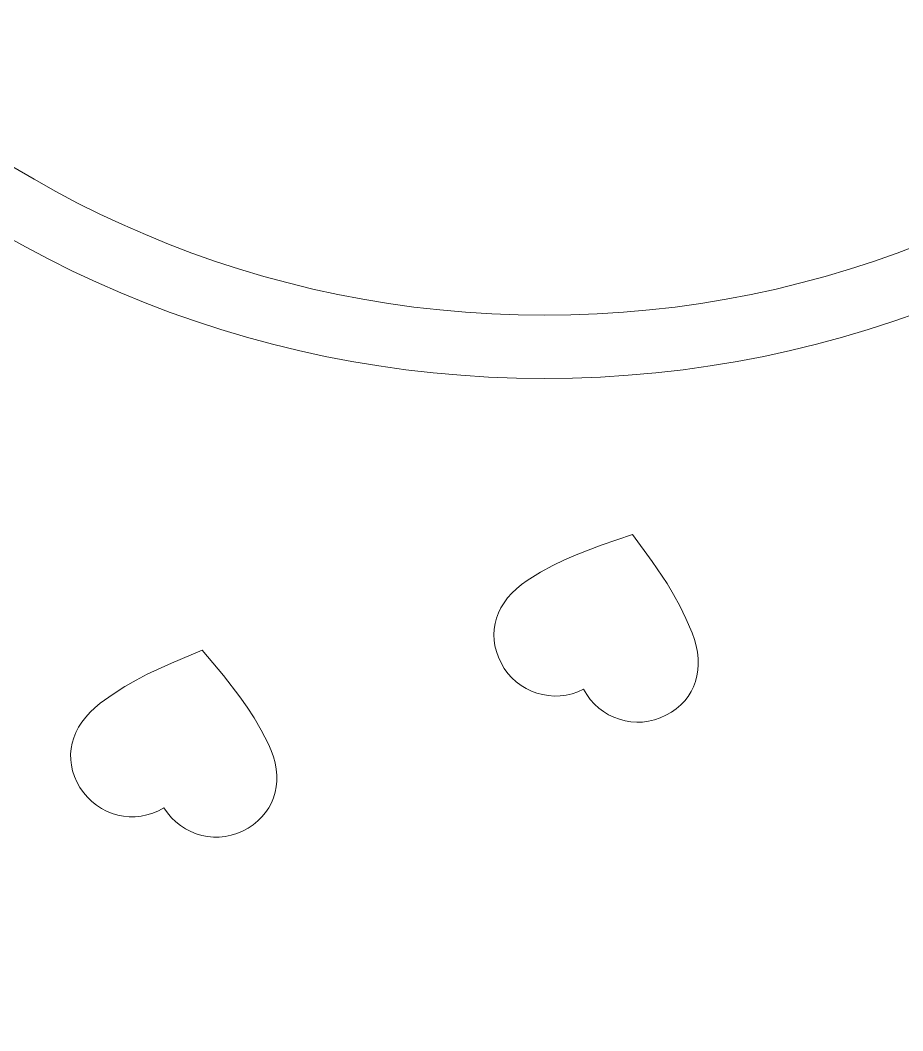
# Model space of a CAD drawing. Header units: millimetres. Extents: x -178 to 178, y -197 to 165.
# Drawn here: x 80.13 to 111.41, y 6.28 to 42.08 of the extents above; entities that cross this region are included whole.
import ezdxf

# ---------------------------------------------------------------- set-up
doc = ezdxf.new("R2010")
doc.units = ezdxf.units.MM
doc.header["$MEASUREMENT"] = 0
doc.layers.add('Calque_par_d_faut', color=7, linetype='Continuous')

msp = doc.modelspace()

# ---------------------------------------------------------------- linework, layer by layer
at = {"layer": 'Calque_par_d_faut', "color": 1, "lineweight": 9}
msp.add_open_spline([(-173.1455, 165.4772), (-174.4725, 165.4763), (-175.7447, 164.9484), (-176.6824, 164.0095), (-176.6824, 164.0095), (-177.6201, 163.0707), (-178.1464, 161.8041), (-178.1455, 160.4772), (-178.1455, 160.4772), (-178.1455, 160.4772), (-178.1455, -24.5228), (-178.1455, -24.5228), (-178.1455, -24.5228), (-178.1447, -25.8498), (-177.6168, -27.122), (-176.6779, -28.0597), (-176.6779, -28.0597), (-175.7391, -28.9974), (-174.4725, -29.5237), (-173.1455, -29.5228), (-173.1455, -29.5228), (-173.1455, -29.5228), (172.4975, -29.5228), (172.4975, -29.5228), (172.4975, -29.5228), (173.8245, -29.522), (175.0967, -28.9941), (176.0344, -28.0552), (176.0344, -28.0552), (176.9721, -27.1163), (177.4984, -25.8498), (177.4975, -24.5228), (177.4975, -24.5228), (177.4975, -24.5228), (177.4975, 71.9694), (177.4975, 71.9694), (177.4975, 71.9694), (177.4975, 71.9694), (177.4975, 79.9694), (177.4975, 79.9694), (177.4975, 79.9694), (177.4975, 79.9694), (177.4975, 160.4772), (177.4975, 160.4772), (177.4975, 160.4772), (177.4967, 161.8041), (176.9688, 163.0763), (176.0299, 164.014), (176.0299, 164.014), (175.0911, 164.9517), (173.8245, 165.478), (172.4975, 165.4772), (172.4975, 165.4772), (172.4975, 165.4772), (-173.1455, 165.4772), (-173.1455, 165.4772), (-173.1455, 165.4772), (-173.1455, 165.4772), (-173.1455, 165.4772), (-173.1455, 165.4772)], degree=3, knots=[0, 0, 0, 0, 0.0625, 0.0625, 0.0625, 0.0625, 0.125, 0.125, 0.125, 0.125, 0.1875, 0.1875, 0.1875, 0.1875, 0.25, 0.25, 0.25, 0.25, 0.3125, 0.3125, 0.3125, 0.3125, 0.375, 0.375, 0.375, 0.375, 0.4375, 0.4375, 0.4375, 0.4375, 0.5, 0.5, 0.5, 0.5, 0.5625, 0.5625, 0.5625, 0.5625, 0.625, 0.625, 0.625, 0.625, 0.6875, 0.6875, 0.6875, 0.6875, 0.75, 0.75, 0.75, 0.75, 0.8125, 0.8125, 0.8125, 0.8125, 0.875, 0.875, 0.875, 0.875, 1, 1, 1, 1], dxfattribs=at)
at = {"layer": 'Calque_par_d_faut', "color": 150, "lineweight": 9}
for points, knots in [([(159.0166, 157.1652), (159.8117, 157.1657), (160.5745, 156.8503), (161.1371, 156.2884), (161.1371, 156.2884), (161.6997, 155.7265), (162.0161, 154.9604), (162.0166, 154.1652), (162.0166, 154.1652), (162.0166, 154.1652), (162.0166, -18.2109), (162.0166, -18.2109), (162.0166, -18.2109), (162.0171, -19.006), (161.7017, -19.7688), (161.1398, -20.3314), (161.1398, -20.3314), (160.5779, -20.894), (159.8117, -21.2104), (159.0166, -21.2109), (159.0166, -21.2109), (159.0166, -21.2109), (38.413, -21.2109), (38.413, -21.2109), (38.413, -21.2109), (37.6179, -21.2114), (36.8551, -20.896), (36.2925, -20.3341), (36.2925, -20.3341), (35.7299, -19.7722), (35.4135, -19.006), (35.413, -18.2109), (35.413, -18.2109), (35.413, -18.2109), (35.413, 154.1652), (35.413, 154.1652), (35.413, 154.1652), (35.4125, 154.9604), (35.7279, 155.7231), (36.2898, 156.2857), (36.2898, 156.2857), (36.8517, 156.8484), (37.6179, 157.1647), (38.413, 157.1652), (38.413, 157.1652), (38.413, 157.1652), (159.0166, 157.1652), (159.0166, 157.1652), (159.0166, 157.1652), (159.0166, 157.1652), (159.0166, 157.1652), (159.0166, 157.1652)], [0, 0, 0, 0, 0.0714286, 0.0714286, 0.0714286, 0.0714286, 0.1428571, 0.1428571, 0.1428571, 0.1428571, 0.2142857, 0.2142857, 0.2142857, 0.2142857, 0.2857143, 0.2857143, 0.2857143, 0.2857143, 0.3571429, 0.3571429, 0.3571429, 0.3571429, 0.4285714, 0.4285714, 0.4285714, 0.4285714, 0.5, 0.5, 0.5, 0.5, 0.5714286, 0.5714286, 0.5714286, 0.5714286, 0.6428571, 0.6428571, 0.6428571, 0.6428571, 0.7142857, 0.7142857, 0.7142857, 0.7142857, 0.7857143, 0.7857143, 0.7857143, 0.7857143, 0.8571429, 0.8571429, 0.8571429, 0.8571429, 1, 1, 1, 1]), ([(137.3051, 67.9772), (137.3051, 89.29), (120.0277, 106.5674), (98.715, 106.5674), (98.715, 106.5674), (77.4022, 106.5674), (60.1247, 89.2901), (60.1247, 67.9773), (60.1247, 67.9773), (60.1246, 46.6645), (77.402, 29.387), (98.7148, 29.3869), (98.7148, 29.3869), (120.0275, 29.3868), (137.305, 46.6642), (137.3051, 67.977), (137.3051, 67.9771), (137.3051, 67.9771), (137.3051, 67.9772)], [0, 0, 0, 0, 0.2, 0.2, 0.2, 0.2, 0.4, 0.4, 0.4, 0.4, 0.6, 0.6, 0.6, 0.6, 1, 1, 1, 1.0002, 1.0002, 1.0002, 1.0002]), ([(135.0663, 67.9772), (135.0663, 88.0535), (118.7912, 104.3286), (98.7149, 104.3286), (98.7149, 104.3286), (78.6385, 104.3287), (62.3634, 88.0536), (62.3634, 67.9773), (62.3634, 67.9773), (62.3633, 47.9009), (78.6383, 31.6258), (98.7147, 31.6257), (98.7147, 31.6257), (118.791, 31.6256), (135.0662, 47.9006), (135.0663, 67.977), (135.0663, 67.9771), (135.0663, 67.9771), (135.0663, 67.9772)], [0, 0, 0, 0, 0.2, 0.2, 0.2, 0.2, 0.4, 0.4, 0.4, 0.4, 0.6, 0.6, 0.6, 0.6, 1, 1, 1, 1.0002, 1.0002, 1.0002, 1.0002]), ([(100.0971, 18.3808), (100.0971, 18.3808), (99.8951, 18.2887), (99.8951, 18.2887), (99.8951, 18.2887), (99.8951, 18.2887), (99.6888, 18.2188), (99.6888, 18.2188), (99.6888, 18.2188), (99.6888, 18.2188), (99.4797, 18.1707), (99.4797, 18.1707), (99.4797, 18.1707), (99.4797, 18.1707), (99.2693, 18.1437), (99.2693, 18.1437), (99.2693, 18.1437), (99.2693, 18.1437), (99.059, 18.1376), (99.059, 18.1376), (99.059, 18.1376), (99.059, 18.1376), (98.8503, 18.1518), (98.8503, 18.1518), (98.8503, 18.1518), (98.8503, 18.1518), (98.6446, 18.1858), (98.6446, 18.1858), (98.6446, 18.1858), (98.6446, 18.1858), (98.4435, 18.2392), (98.4435, 18.2392), (98.4435, 18.2392), (98.4435, 18.2392), (98.2484, 18.3115), (98.2484, 18.3115), (98.2484, 18.3115), (98.2484, 18.3115), (98.0608, 18.4023), (98.0608, 18.4023), (98.0608, 18.4023), (98.0608, 18.4023), (97.8821, 18.511), (97.8821, 18.511), (97.8821, 18.511), (97.8821, 18.511), (97.7138, 18.6373), (97.7138, 18.6373), (97.7138, 18.6373), (97.7138, 18.6373), (97.5574, 18.7807), (97.5574, 18.7807), (97.5574, 18.7807), (97.5574, 18.7807), (97.4143, 18.9406), (97.4143, 18.9406), (97.4143, 18.9406), (97.4143, 18.9406), (97.2861, 19.1166), (97.2861, 19.1166), (97.2861, 19.1166), (97.2861, 19.1166), (97.1741, 19.3083), (97.1741, 19.3083), (97.1741, 19.3083), (97.1741, 19.3083), (97.0814, 19.5083), (97.0814, 19.5083), (97.0814, 19.5083), (97.0814, 19.5083), (97.0098, 19.7091), (97.0098, 19.7091), (97.0098, 19.7091), (97.0098, 19.7091), (96.959, 19.91), (96.959, 19.91), (96.959, 19.91), (96.959, 19.91), (96.9289, 20.1104), (96.9289, 20.1104), (96.9289, 20.1104), (96.9289, 20.1104), (96.9193, 20.3096), (96.9193, 20.3096), (96.9193, 20.3096), (96.9193, 20.3096), (96.9298, 20.5069), (96.9298, 20.5069), (96.9298, 20.5069), (96.9298, 20.5069), (96.9604, 20.7017), (96.9604, 20.7017), (96.9604, 20.7017), (96.9604, 20.7017), (97.0108, 20.8934), (97.0108, 20.8934), (97.0108, 20.8934), (97.0108, 20.8934), (97.0808, 21.0811), (97.0808, 21.0811), (97.0808, 21.0811), (97.0808, 21.0811), (97.1702, 21.2643), (97.1702, 21.2643), (97.1702, 21.2643), (97.1702, 21.2643), (97.2787, 21.4424), (97.2787, 21.4424), (97.2787, 21.4424), (97.2787, 21.4424), (97.4062, 21.6145), (97.4062, 21.6145), (97.4062, 21.6145), (97.4062, 21.6145), (97.5525, 21.7802), (97.5525, 21.7802), (97.5525, 21.7802), (97.5525, 21.7802), (97.7173, 21.9386), (97.7173, 21.9386), (97.7173, 21.9386), (97.7173, 21.9386), (97.9004, 22.0892), (97.9004, 22.0892), (97.9004, 22.0892), (97.9004, 22.0892), (98.1017, 22.2312), (98.1017, 22.2312), (98.1017, 22.2312), (98.1017, 22.2312), (98.5774, 22.5207), (98.5774, 22.5207), (98.5774, 22.5207), (98.5774, 22.5207), (99.0117, 22.7612), (99.0117, 22.7612), (99.0117, 22.7612), (99.0117, 22.7612), (99.4239, 22.9651), (99.4239, 22.9651), (99.4239, 22.9651), (99.4239, 22.9651), (99.8335, 23.1445), (99.8335, 23.1445), (99.8335, 23.1445), (99.8335, 23.1445), (100.723, 23.4787), (100.723, 23.4787), (100.723, 23.4787), (100.723, 23.4787), (101.8362, 23.8613), (101.8362, 23.8613), (101.8362, 23.8613), (101.8362, 23.8613), (102.525, 22.9069), (102.525, 22.9069), (102.525, 22.9069), (102.525, 22.9069), (103.0591, 22.121), (103.0591, 22.121), (103.0591, 22.121), (103.0591, 22.121), (103.2904, 21.7382), (103.2904, 21.7382), (103.2904, 21.7382), (103.2904, 21.7382), (103.5096, 21.334), (103.5096, 21.334), (103.5096, 21.334), (103.5096, 21.334), (103.7257, 20.887), (103.7257, 20.887), (103.7257, 20.887), (103.7257, 20.887), (103.9475, 20.3762), (103.9475, 20.3762), (103.9475, 20.3762), (103.9475, 20.3762), (104.0301, 20.1441), (104.0301, 20.1441), (104.0301, 20.1441), (104.0301, 20.1441), (104.0929, 19.9155), (104.0929, 19.9155), (104.0929, 19.9155), (104.0929, 19.9155), (104.1362, 19.691), (104.1362, 19.691), (104.1362, 19.691), (104.1362, 19.691), (104.1601, 19.4714), (104.1601, 19.4714), (104.1601, 19.4714), (104.1601, 19.4714), (104.1651, 19.2572), (104.1651, 19.2572), (104.1651, 19.2572), (104.1651, 19.2572), (104.1511, 19.0491), (104.1511, 19.0491), (104.1511, 19.0491), (104.1511, 19.0491), (104.1185, 18.8479), (104.1185, 18.8479), (104.1185, 18.8479), (104.1185, 18.8479), (104.0674, 18.6542), (104.0674, 18.6542), (104.0674, 18.6542), (104.0674, 18.6542), (103.9981, 18.4686), (103.9981, 18.4686), (103.9981, 18.4686), (103.9981, 18.4686), (103.9108, 18.2918), (103.9108, 18.2918), (103.9108, 18.2918), (103.9108, 18.2918), (103.8056, 18.1244), (103.8056, 18.1244), (103.8056, 18.1244), (103.8056, 18.1244), (103.6829, 17.9673), (103.6829, 17.9673), (103.6829, 17.9673), (103.6829, 17.9673), (103.5427, 17.8209), (103.5427, 17.8209), (103.5427, 17.8209), (103.5427, 17.8209), (103.3854, 17.686), (103.3854, 17.686), (103.3854, 17.686), (103.3854, 17.686), (103.2111, 17.5632), (103.2111, 17.5632), (103.2111, 17.5632), (103.2111, 17.5632), (103.02, 17.4533), (103.02, 17.4533), (103.02, 17.4533), (103.02, 17.4533), (102.818, 17.3612), (102.818, 17.3612), (102.818, 17.3612), (102.818, 17.3612), (102.6118, 17.2913), (102.6118, 17.2913), (102.6118, 17.2913), (102.6118, 17.2913), (102.4027, 17.2432), (102.4027, 17.2432), (102.4027, 17.2432), (102.4027, 17.2432), (102.1922, 17.2162), (102.1922, 17.2162), (102.1922, 17.2162), (102.1922, 17.2162), (101.9819, 17.2101), (101.9819, 17.2101), (101.9819, 17.2101), (101.9819, 17.2101), (101.7732, 17.2243), (101.7732, 17.2243), (101.7732, 17.2243), (101.7732, 17.2243), (101.5676, 17.2583), (101.5676, 17.2583), (101.5676, 17.2583), (101.5676, 17.2583), (101.3665, 17.3117), (101.3665, 17.3117), (101.3665, 17.3117), (101.3665, 17.3117), (101.1714, 17.384), (101.1714, 17.384), (101.1714, 17.384), (101.1714, 17.384), (100.9837, 17.4748), (100.9837, 17.4748), (100.9837, 17.4748), (100.9837, 17.4748), (100.805, 17.5835), (100.805, 17.5835), (100.805, 17.5835), (100.805, 17.5835), (100.6367, 17.7098), (100.6367, 17.7098), (100.6367, 17.7098), (100.6367, 17.7098), (100.4803, 17.8532), (100.4803, 17.8532), (100.4803, 17.8532), (100.4803, 17.8532), (100.3373, 18.0131), (100.3373, 18.0131), (100.3373, 18.0131), (100.3373, 18.0131), (100.209, 18.1891), (100.209, 18.1891), (100.209, 18.1891), (100.209, 18.1891), (100.0971, 18.3808), (100.0971, 18.3808), (100.0971, 18.3808), (100.0971, 18.3808), (100.0971, 18.3808), (100.0971, 18.3808)], [0, 0, 0, 0, 0.0128205, 0.0128205, 0.0128205, 0.0128205, 0.025641, 0.025641, 0.025641, 0.025641, 0.0384615, 0.0384615, 0.0384615, 0.0384615, 0.0512821, 0.0512821, 0.0512821, 0.0512821, 0.0641026, 0.0641026, 0.0641026, 0.0641026, 0.0769231, 0.0769231, 0.0769231, 0.0769231, 0.0897436, 0.0897436, 0.0897436, 0.0897436, 0.1025641, 0.1025641, 0.1025641, 0.1025641, 0.1153846, 0.1153846, 0.1153846, 0.1153846, 0.1282051, 0.1282051, 0.1282051, 0.1282051, 0.1410256, 0.1410256, 0.1410256, 0.1410256, 0.1538462, 0.1538462, 0.1538462, 0.1538462, 0.1666667, 0.1666667, 0.1666667, 0.1666667, 0.1794872, 0.1794872, 0.1794872, 0.1794872, 0.1923077, 0.1923077, 0.1923077, 0.1923077, 0.2051282, 0.2051282, 0.2051282, 0.2051282, 0.2179487, 0.2179487, 0.2179487, 0.2179487, 0.2307692, 0.2307692, 0.2307692, 0.2307692, 0.2435897, 0.2435897, 0.2435897, 0.2435897, 0.2564103, 0.2564103, 0.2564103, 0.2564103, 0.2692308, 0.2692308, 0.2692308, 0.2692308, 0.2820513, 0.2820513, 0.2820513, 0.2820513, 0.2948718, 0.2948718, 0.2948718, 0.2948718, 0.3076923, 0.3076923, 0.3076923, 0.3076923, 0.3205128, 0.3205128, 0.3205128, 0.3205128, 0.3333333, 0.3333333, 0.3333333, 0.3333333, 0.3461538, 0.3461538, 0.3461538, 0.3461538, 0.3589744, 0.3589744, 0.3589744, 0.3589744, 0.3717949, 0.3717949, 0.3717949, 0.3717949, 0.3846154, 0.3846154, 0.3846154, 0.3846154, 0.3974359, 0.3974359, 0.3974359, 0.3974359, 0.4102564, 0.4102564, 0.4102564, 0.4102564, 0.4230769, 0.4230769, 0.4230769, 0.4230769, 0.4358974, 0.4358974, 0.4358974, 0.4358974, 0.4487179, 0.4487179, 0.4487179, 0.4487179, 0.4615385, 0.4615385, 0.4615385, 0.4615385, 0.474359, 0.474359, 0.474359, 0.474359, 0.4871795, 0.4871795, 0.4871795, 0.4871795, 0.5, 0.5, 0.5, 0.5, 0.5128205, 0.5128205, 0.5128205, 0.5128205, 0.525641, 0.525641, 0.525641, 0.525641, 0.5384615, 0.5384615, 0.5384615, 0.5384615, 0.5512821, 0.5512821, 0.5512821, 0.5512821, 0.5641026, 0.5641026, 0.5641026, 0.5641026, 0.5769231, 0.5769231, 0.5769231, 0.5769231, 0.5897436, 0.5897436, 0.5897436, 0.5897436, 0.6025641, 0.6025641, 0.6025641, 0.6025641, 0.6153846, 0.6153846, 0.6153846, 0.6153846, 0.6282051, 0.6282051, 0.6282051, 0.6282051, 0.6410256, 0.6410256, 0.6410256, 0.6410256, 0.6538462, 0.6538462, 0.6538462, 0.6538462, 0.6666667, 0.6666667, 0.6666667, 0.6666667, 0.6794872, 0.6794872, 0.6794872, 0.6794872, 0.6923077, 0.6923077, 0.6923077, 0.6923077, 0.7051282, 0.7051282, 0.7051282, 0.7051282, 0.7179487, 0.7179487, 0.7179487, 0.7179487, 0.7307692, 0.7307692, 0.7307692, 0.7307692, 0.7435897, 0.7435897, 0.7435897, 0.7435897, 0.7564103, 0.7564103, 0.7564103, 0.7564103, 0.7692308, 0.7692308, 0.7692308, 0.7692308, 0.7820513, 0.7820513, 0.7820513, 0.7820513, 0.7948718, 0.7948718, 0.7948718, 0.7948718, 0.8076923, 0.8076923, 0.8076923, 0.8076923, 0.8205128, 0.8205128, 0.8205128, 0.8205128, 0.8333333, 0.8333333, 0.8333333, 0.8333333, 0.8461538, 0.8461538, 0.8461538, 0.8461538, 0.8589744, 0.8589744, 0.8589744, 0.8589744, 0.8717949, 0.8717949, 0.8717949, 0.8717949, 0.8846154, 0.8846154, 0.8846154, 0.8846154, 0.8974359, 0.8974359, 0.8974359, 0.8974359, 0.9102564, 0.9102564, 0.9102564, 0.9102564, 0.9230769, 0.9230769, 0.9230769, 0.9230769, 0.9358974, 0.9358974, 0.9358974, 0.9358974, 0.9487179, 0.9487179, 0.9487179, 0.9487179, 0.9615385, 0.9615385, 0.9615385, 0.9615385, 0.974359, 0.974359, 0.974359, 0.974359, 1, 1, 1, 1]), ([(85.2245, 14.1775), (85.2245, 14.1775), (85.0294, 14.0717), (85.0294, 14.0717), (85.0294, 14.0717), (85.0294, 14.0717), (84.8285, 13.9876), (84.8285, 13.9876), (84.8285, 13.9876), (84.8285, 13.9876), (84.6233, 13.9251), (84.6233, 13.9251), (84.6233, 13.9251), (84.6233, 13.9251), (84.4153, 13.8836), (84.4153, 13.8836), (84.4153, 13.8836), (84.4153, 13.8836), (84.206, 13.8629), (84.206, 13.8629), (84.206, 13.8629), (84.206, 13.8629), (83.9968, 13.8625), (83.9968, 13.8625), (83.9968, 13.8625), (83.9968, 13.8625), (83.7893, 13.8822), (83.7893, 13.8822), (83.7893, 13.8822), (83.7893, 13.8822), (83.585, 13.9215), (83.585, 13.9215), (83.585, 13.9215), (83.585, 13.9215), (83.3854, 13.9801), (83.3854, 13.9801), (83.3854, 13.9801), (83.3854, 13.9801), (83.1919, 14.0576), (83.1919, 14.0576), (83.1919, 14.0576), (83.1919, 14.0576), (83.0062, 14.1536), (83.0062, 14.1536), (83.0062, 14.1536), (83.0062, 14.1536), (82.8295, 14.2679), (82.8295, 14.2679), (82.8295, 14.2679), (82.8295, 14.2679), (82.6636, 14.4), (82.6636, 14.4), (82.6636, 14.4), (82.6636, 14.4), (82.5098, 14.5496), (82.5098, 14.5496), (82.5098, 14.5496), (82.5098, 14.5496), (82.3697, 14.7163), (82.3697, 14.7163), (82.3697, 14.7163), (82.3697, 14.7163), (82.2447, 14.8997), (82.2447, 14.8997), (82.2447, 14.8997), (82.2447, 14.8997), (82.1383, 15.0927), (82.1383, 15.0927), (82.1383, 15.0927), (82.1383, 15.0927), (82.0529, 15.288), (82.0529, 15.288), (82.0529, 15.288), (82.0529, 15.288), (81.9884, 15.4849), (81.9884, 15.4849), (81.9884, 15.4849), (81.9884, 15.4849), (81.9444, 15.6827), (81.9444, 15.6827), (81.9444, 15.6827), (81.9444, 15.6827), (81.9209, 15.8807), (81.9209, 15.8807), (81.9209, 15.8807), (81.9209, 15.8807), (81.9178, 16.0783), (81.9178, 16.0783), (81.9178, 16.0783), (81.9178, 16.0783), (81.9347, 16.2747), (81.9347, 16.2747), (81.9347, 16.2747), (81.9347, 16.2747), (81.9717, 16.4693), (81.9717, 16.4693), (81.9717, 16.4693), (81.9717, 16.4693), (82.0285, 16.6614), (82.0285, 16.6614), (82.0285, 16.6614), (82.0285, 16.6614), (82.1049, 16.8504), (82.1049, 16.8504), (82.1049, 16.8504), (82.1049, 16.8504), (82.2008, 17.0355), (82.2008, 17.0355), (82.2008, 17.0355), (82.2008, 17.0355), (82.316, 17.2161), (82.316, 17.2161), (82.316, 17.2161), (82.316, 17.2161), (82.4504, 17.3914), (82.4504, 17.3914), (82.4504, 17.3914), (82.4504, 17.3914), (82.6038, 17.5609), (82.6038, 17.5609), (82.6038, 17.5609), (82.6038, 17.5609), (82.776, 17.7238), (82.776, 17.7238), (82.776, 17.7238), (82.776, 17.7238), (82.9668, 17.8795), (82.9668, 17.8795), (82.9668, 17.8795), (82.9668, 17.8795), (83.4213, 18.2012), (83.4213, 18.2012), (83.4213, 18.2012), (83.4213, 18.2012), (83.8377, 18.4713), (83.8377, 18.4713), (83.8377, 18.4713), (83.8377, 18.4713), (84.2347, 18.7033), (84.2347, 18.7033), (84.2347, 18.7033), (84.2347, 18.7033), (84.6308, 18.9107), (84.6308, 18.9107), (84.6308, 18.9107), (84.6308, 18.9107), (85.4948, 19.3058), (85.4948, 19.3058), (85.4948, 19.3058), (85.4948, 19.3058), (86.5785, 19.7647), (86.5785, 19.7647), (86.5785, 19.7647), (86.5785, 19.7647), (87.3319, 18.8606), (87.3319, 18.8606), (87.3319, 18.8606), (87.3319, 18.8606), (87.9192, 18.1138), (87.9192, 18.1138), (87.9192, 18.1138), (87.9192, 18.1138), (88.1764, 17.748), (88.1764, 17.748), (88.1764, 17.748), (88.1764, 17.748), (88.4231, 17.3601), (88.4231, 17.3601), (88.4231, 17.3601), (88.4231, 17.3601), (88.6697, 16.9293), (88.6697, 16.9293), (88.6697, 16.9293), (88.6697, 16.9293), (88.9264, 16.4352), (88.9264, 16.4352), (88.9264, 16.4352), (88.9264, 16.4352), (89.0249, 16.2094), (89.0249, 16.2094), (89.0249, 16.2094), (89.0249, 16.2094), (89.1034, 15.9858), (89.1034, 15.9858), (89.1034, 15.9858), (89.1034, 15.9858), (89.1621, 15.7649), (89.1621, 15.7649), (89.1621, 15.7649), (89.1621, 15.7649), (89.2013, 15.5475), (89.2013, 15.5475), (89.2013, 15.5475), (89.2013, 15.5475), (89.2211, 15.3342), (89.2211, 15.3342), (89.2211, 15.3342), (89.2211, 15.3342), (89.2216, 15.1257), (89.2216, 15.1257), (89.2216, 15.1257), (89.2216, 15.1257), (89.2031, 14.9227), (89.2031, 14.9227), (89.2031, 14.9227), (89.2031, 14.9227), (89.1656, 14.7259), (89.1656, 14.7259), (89.1656, 14.7259), (89.1656, 14.7259), (89.1093, 14.536), (89.1093, 14.536), (89.1093, 14.536), (89.1093, 14.536), (89.0345, 14.3536), (89.0345, 14.3536), (89.0345, 14.3536), (89.0345, 14.3536), (88.9412, 14.1794), (88.9412, 14.1794), (88.9412, 14.1794), (88.9412, 14.1794), (88.8297, 14.0141), (88.8297, 14.0141), (88.8297, 14.0141), (88.8297, 14.0141), (88.7001, 13.8583), (88.7001, 13.8583), (88.7001, 13.8583), (88.7001, 13.8583), (88.5525, 13.7129), (88.5525, 13.7129), (88.5525, 13.7129), (88.5525, 13.7129), (88.3872, 13.5783), (88.3872, 13.5783), (88.3872, 13.5783), (88.3872, 13.5783), (88.2043, 13.4554), (88.2043, 13.4554), (88.2043, 13.4554), (88.2043, 13.4554), (88.0092, 13.3495), (88.0092, 13.3495), (88.0092, 13.3495), (88.0092, 13.3495), (87.8083, 13.2655), (87.8083, 13.2655), (87.8083, 13.2655), (87.8083, 13.2655), (87.6031, 13.2029), (87.6031, 13.2029), (87.6031, 13.2029), (87.6031, 13.2029), (87.3951, 13.1615), (87.3951, 13.1615), (87.3951, 13.1615), (87.3951, 13.1615), (87.1858, 13.1407), (87.1858, 13.1407), (87.1858, 13.1407), (87.1858, 13.1407), (86.9766, 13.1404), (86.9766, 13.1404), (86.9766, 13.1404), (86.9766, 13.1404), (86.7691, 13.16), (86.7691, 13.16), (86.7691, 13.16), (86.7691, 13.16), (86.5648, 13.1993), (86.5648, 13.1993), (86.5648, 13.1993), (86.5648, 13.1993), (86.3652, 13.2579), (86.3652, 13.2579), (86.3652, 13.2579), (86.3652, 13.2579), (86.1718, 13.3354), (86.1718, 13.3354), (86.1718, 13.3354), (86.1718, 13.3354), (85.986, 13.4315), (85.986, 13.4315), (85.986, 13.4315), (85.986, 13.4315), (85.8093, 13.5458), (85.8093, 13.5458), (85.8093, 13.5458), (85.8093, 13.5458), (85.6434, 13.6779), (85.6434, 13.6779), (85.6434, 13.6779), (85.6434, 13.6779), (85.4896, 13.8274), (85.4896, 13.8274), (85.4896, 13.8274), (85.4896, 13.8274), (85.3495, 13.9941), (85.3495, 13.9941), (85.3495, 13.9941), (85.3495, 13.9941), (85.2245, 14.1775), (85.2245, 14.1775), (85.2245, 14.1775), (85.2245, 14.1775), (85.2245, 14.1775), (85.2245, 14.1775)], [0, 0, 0, 0, 0.0128205, 0.0128205, 0.0128205, 0.0128205, 0.025641, 0.025641, 0.025641, 0.025641, 0.0384615, 0.0384615, 0.0384615, 0.0384615, 0.0512821, 0.0512821, 0.0512821, 0.0512821, 0.0641026, 0.0641026, 0.0641026, 0.0641026, 0.0769231, 0.0769231, 0.0769231, 0.0769231, 0.0897436, 0.0897436, 0.0897436, 0.0897436, 0.1025641, 0.1025641, 0.1025641, 0.1025641, 0.1153846, 0.1153846, 0.1153846, 0.1153846, 0.1282051, 0.1282051, 0.1282051, 0.1282051, 0.1410256, 0.1410256, 0.1410256, 0.1410256, 0.1538462, 0.1538462, 0.1538462, 0.1538462, 0.1666667, 0.1666667, 0.1666667, 0.1666667, 0.1794872, 0.1794872, 0.1794872, 0.1794872, 0.1923077, 0.1923077, 0.1923077, 0.1923077, 0.2051282, 0.2051282, 0.2051282, 0.2051282, 0.2179487, 0.2179487, 0.2179487, 0.2179487, 0.2307692, 0.2307692, 0.2307692, 0.2307692, 0.2435897, 0.2435897, 0.2435897, 0.2435897, 0.2564103, 0.2564103, 0.2564103, 0.2564103, 0.2692308, 0.2692308, 0.2692308, 0.2692308, 0.2820513, 0.2820513, 0.2820513, 0.2820513, 0.2948718, 0.2948718, 0.2948718, 0.2948718, 0.3076923, 0.3076923, 0.3076923, 0.3076923, 0.3205128, 0.3205128, 0.3205128, 0.3205128, 0.3333333, 0.3333333, 0.3333333, 0.3333333, 0.3461538, 0.3461538, 0.3461538, 0.3461538, 0.3589744, 0.3589744, 0.3589744, 0.3589744, 0.3717949, 0.3717949, 0.3717949, 0.3717949, 0.3846154, 0.3846154, 0.3846154, 0.3846154, 0.3974359, 0.3974359, 0.3974359, 0.3974359, 0.4102564, 0.4102564, 0.4102564, 0.4102564, 0.4230769, 0.4230769, 0.4230769, 0.4230769, 0.4358974, 0.4358974, 0.4358974, 0.4358974, 0.4487179, 0.4487179, 0.4487179, 0.4487179, 0.4615385, 0.4615385, 0.4615385, 0.4615385, 0.474359, 0.474359, 0.474359, 0.474359, 0.4871795, 0.4871795, 0.4871795, 0.4871795, 0.5, 0.5, 0.5, 0.5, 0.5128205, 0.5128205, 0.5128205, 0.5128205, 0.525641, 0.525641, 0.525641, 0.525641, 0.5384615, 0.5384615, 0.5384615, 0.5384615, 0.5512821, 0.5512821, 0.5512821, 0.5512821, 0.5641026, 0.5641026, 0.5641026, 0.5641026, 0.5769231, 0.5769231, 0.5769231, 0.5769231, 0.5897436, 0.5897436, 0.5897436, 0.5897436, 0.6025641, 0.6025641, 0.6025641, 0.6025641, 0.6153846, 0.6153846, 0.6153846, 0.6153846, 0.6282051, 0.6282051, 0.6282051, 0.6282051, 0.6410256, 0.6410256, 0.6410256, 0.6410256, 0.6538462, 0.6538462, 0.6538462, 0.6538462, 0.6666667, 0.6666667, 0.6666667, 0.6666667, 0.6794872, 0.6794872, 0.6794872, 0.6794872, 0.6923077, 0.6923077, 0.6923077, 0.6923077, 0.7051282, 0.7051282, 0.7051282, 0.7051282, 0.7179487, 0.7179487, 0.7179487, 0.7179487, 0.7307692, 0.7307692, 0.7307692, 0.7307692, 0.7435897, 0.7435897, 0.7435897, 0.7435897, 0.7564103, 0.7564103, 0.7564103, 0.7564103, 0.7692308, 0.7692308, 0.7692308, 0.7692308, 0.7820513, 0.7820513, 0.7820513, 0.7820513, 0.7948718, 0.7948718, 0.7948718, 0.7948718, 0.8076923, 0.8076923, 0.8076923, 0.8076923, 0.8205128, 0.8205128, 0.8205128, 0.8205128, 0.8333333, 0.8333333, 0.8333333, 0.8333333, 0.8461538, 0.8461538, 0.8461538, 0.8461538, 0.8589744, 0.8589744, 0.8589744, 0.8589744, 0.8717949, 0.8717949, 0.8717949, 0.8717949, 0.8846154, 0.8846154, 0.8846154, 0.8846154, 0.8974359, 0.8974359, 0.8974359, 0.8974359, 0.9102564, 0.9102564, 0.9102564, 0.9102564, 0.9230769, 0.9230769, 0.9230769, 0.9230769, 0.9358974, 0.9358974, 0.9358974, 0.9358974, 0.9487179, 0.9487179, 0.9487179, 0.9487179, 0.9615385, 0.9615385, 0.9615385, 0.9615385, 0.974359, 0.974359, 0.974359, 0.974359, 1, 1, 1, 1])]:
    msp.add_open_spline(points, degree=3, knots=knots, dxfattribs=at)

doc.saveas('drawing.dxf')
